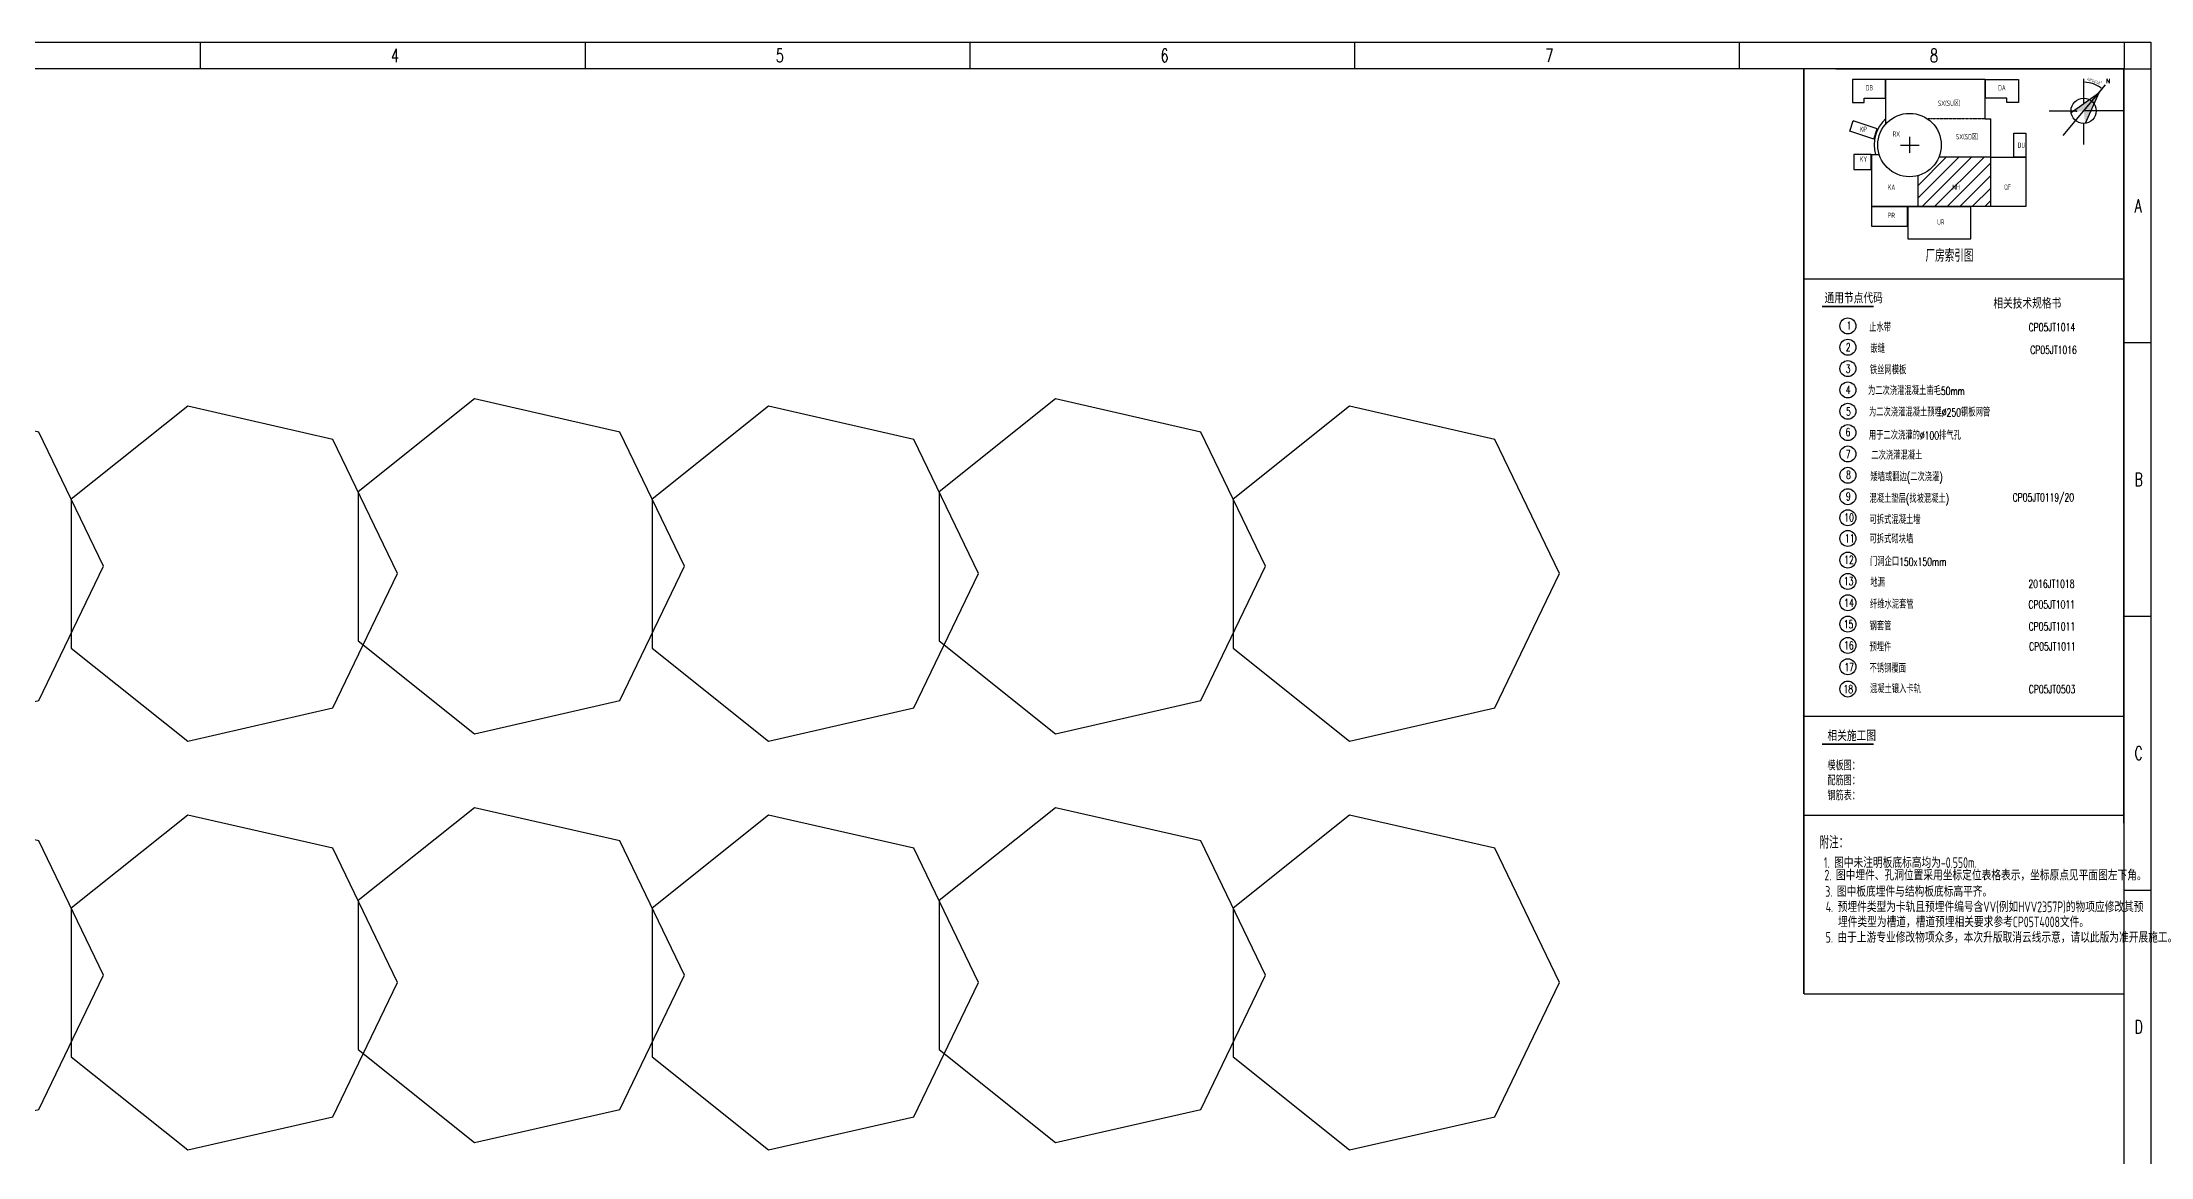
# Model space of a CAD drawing. Extents: x -249712 to 323108, y -93352 to -30277.
# Drawn here: x -191951 to -132660, y -61619 to -30277 of the extents above; entities that cross this region are included whole.
import ezdxf
from ezdxf.enums import TextEntityAlignment as Align

# ---------------------------------------------------------------- set-up
doc = ezdxf.new("R2010")
doc.units = 0
doc.linetypes.add('CENTER', pattern=[50.8, 31.75, -6.35, 6.35, -6.35])
doc.layers.get('0').update_dxf_attribs({"linetype": 'CONTINUOUS'})
for name, color, linetype in [('0S-HOLE', 1, 'CONTINUOUS'), ('B版云线202106', 2, 'CONTINUOUS'), ('C77(文本)', 7, 'CONTINUOUS'), ('DIM', 3, 'CONTINUOUS'), ('NHFVVP_CenterLine', 4, 'CONTINUOUS'), ('TEXT', 4, 'CONTINUOUS'), ('中心线', 2, 'CENTER'), ('缩略图', 4, 'CONTINUOUS')]:
    doc.layers.add(name, color=color, linetype=linetype)
doc.styles.add('ACP1000普通样式', font='tssdeng.shx', dxfattribs={"width": 0.7, "bigfont": 'tssdchn.shx'})
doc.styles.add('HZ', font='TXT.shx', dxfattribs={"width": 0.7, "bigfont": 'hz.shx'})
doc.styles.add('HZbine', font='txt_____.ttf', dxfattribs={"width": 0.7, "bigfont": 'HZTXT'})
doc.styles.add('ROMANT', font='ROMANT.shx', dxfattribs={"width": 0.618, "height": 450, "bigfont": 'ochinese.shx'})
doc.styles.add('S1', font='tssdeng.shx', dxfattribs={"width": 0.7, "bigfont": 'tssdchn.shx'})
doc.styles.add('TSSD_Dimension', font='Tssdeng.shx', dxfattribs={"width": 0.7, "bigfont": 'tssdchn.shx'})
doc.styles.add('TSSD_Label', font='tssdeng.shx', dxfattribs={"width": 0.7, "bigfont": 'hztxt.shx'})

# ---------------------------------------------------------------- blocks, each defined once
blk = doc.blocks.new('_ClosedBlank')
at = {"color": 0}
blk.add_lwpolyline([(0, 0, 0, 0.658, 0), (-2.5, 0, 0.658, 0.658, 0)], format="xyseb", dxfattribs=at)
blk = doc.blocks.new('A$C5E8E3E41')
at = {"layer": 'DIM'}
blk.add_line((160, -2794), (1787, -851), dxfattribs=at)
blk.add_arc((0, -2986), 2685, 52.20852, 87.86565, dxfattribs=at)
at = {"layer": '缩略图'}
for p, q in [((0, 0), (0, -2316)), ((-1925, -5287), (2050, -536)), ((-3235, -2986), (-671, -2986)), ((3695, -2985), (0, -2986)), ((0, -4168), (0, -6137))]:
    blk.add_line(p, q, dxfattribs=at)
blk.add_lwpolyline([(-1172, -3135), (1408, -1304), (135, -4160)], dxfattribs=at)
blk.add_circle((0, -2986), 1181, dxfattribs=at)
blk.add_point((-669, -3033), dxfattribs=at)
blk.add_point((-669, -3033), dxfattribs=at)
for points in [[(0, -2986), (-1172, -3135), (1408, -1304)], [(135, -4160), (1408, -1304), (0, -2986)]]:
    blk.add_solid(points, dxfattribs=at)
at = {"layer": 'DIM', "xscale": 100, "yscale": 100, "zscale": 100}
for p, rotation in [((0, -301), 178.9328260940947), ((1723, -927), 321.1413489768363)]:
    blk.add_blockref('_ClosedBlank', p, dxfattribs=dict(at, rotation=rotation))
at = {"layer": 'DIM', "color": 7, "insert": (1004, -222), "char_height": 300, "attachment_point": 5, "rotation": 340.03709, "style": 'TSSD_Dimension'}
blk.add_mtext('\\A1;40°44\'40"', dxfattribs=at)
at = {"layer": '缩略图', "style": 'ROMANT'}
blk.add_text('N', height=400, dxfattribs=at).set_placement((2099, -395))
blk = doc.blocks.new('A$C3CC76250')
at = {"layer": 'TEXT', "lineweight": 30}
h = blk.add_hatch(dxfattribs=at)
h.set_pattern_fill('ANSI31', color=256, scale=3000, style=0)
h.set_pattern_definition([(45, (-770190, -402651), (-6735.19, 6735.19), [])])
h.paths.add_polyline_path([(1880, 0), (1880, -2491, -0.3755255), (4213, -2205), (7459, -2205), (7459, 0)])
h.paths.add_polyline_path([(4731, -1679), (4731, -1022), (6141, -1022), (6141, -1679)], flags=24)
h = blk.add_hatch(dxfattribs=at)
h.set_pattern_fill('ANSI31', color=5, scale=4000, style=0)
h.set_pattern_definition([(45, (-510316.34, 2095162.27), (-353.55339, 353.55339), [])])
h.paths.add_polyline_path([(7781, -4361), (4861, -4361, -0.2311413), (3690, -5401), (3690, -7140), (7781, -7140)])
h.paths.add_polyline_path([(5553, -6236), (5965, -6236), (5965, -5872), (5553, -5872)], flags=24)
at = {"linetype": 'CENTER', "ltscale": 0.3}
blk.add_line((7459, -2205), (4213, -2205), dxfattribs=at)
at = {"layer": '中心线'}
for p, q in [((3210, -3227), (3210, -4134)), ((2709, -3682), (3757, -3682))]:
    blk.add_line(p, q, dxfattribs=at)
at = {"layer": '缩略图'}
for p, q in [((7459, 0), (1880, 0)), ((1880, -2491), (1880, 0)), ((7459, -2205), (7459, 0)), ((-152, -2905), (39, -2319)), ((1397, -2765), (39, -2319)), ((7459, -2205), (7781, -2205)), ((7781, -7140), (7781, -2205)), ((1202, -3349), (-152, -2905)), ((1202, -3349), (1397, -2765)), ((1068, -4221), (1068, -7140)), ((1068, -4221), (1509, -4221)), ((7781, -4361), (4861, -4361)), ((3690, -7140), (3690, -5401)), ((3690, -7140), (1068, -7140)), ((7781, -7140), (3690, -7140))]:
    blk.add_line(p, q, dxfattribs=at)
for points in [[(0, -1281), (651, -1281), (651, -1050), (1862, -1050), (1862, 0), (0, 0), (0, -1281)], [(9339, -1281), (8688, -1281), (8688, -1050), (7477, -1050), (7477, 0), (9339, 0), (9339, -1281)], [(1068, -7147), (1068, -8239), (3097, -8239), (3097, -7147), (1068, -7147)]]:
    blk.add_lwpolyline(points, dxfattribs=at)
for points in [[(9083, -4354), (9083, -3017), (9748, -3017), (9748, -4354)], [(1057, -4221), (77, -4221), (77, -5061), (1057, -5061)], [(7788, -4361), (9748, -4361), (9748, -7140), (7788, -7140)], [(3105, -8953), (6654, -8953), (6654, -7147), (3105, -7147)]]:
    blk.add_lwpolyline(points, close=True, dxfattribs=at)
blk.add_circle((3210, -3682), 1785, dxfattribs=at)
blk.add_arc((3210, -3682), 1995, 131.81448, 195.67471, dxfattribs=at)
at = {"layer": 'TEXT', "color": 7, "lineweight": 30, "xscale": 0.6000000000000001, "yscale": 0.6000000000000001, "zscale": 0.6000000000000001}
blk.add_blockref('A$C5E8E3E41', (13001, 36), dxfattribs=at)
at = {"color": 0, "linetype": 'ByBlock', "style": 'TSSD_Label', "width": 0.7}
for s, p in [('DB', (748, -610)), ('DA', (8191, -610)), ('KP', (411, -2945)), ('RX', (2258, -3207)), ('DU', (9291, -3840)), ('KY', (411, -4620)), ('KA', (1987, -6198)), ('NH', (5613, -6198)), ('QF', (8525, -6198)), ('PR', (1987, -7785)), ('UR', (4761, -8162))]:
    blk.add_text(s, height=300, dxfattribs=at).set_placement(p)
at = {"linetype": 'ByBlock', "style": 'TSSD_Label', "width": 0.7}
for s, p in [('SX(SU区)', (4801, -1479)), ('SX(SD区)', (5813, -3361))]:
    blk.add_text(s, height=300, dxfattribs=at).set_placement(p)
blk = doc.blocks.new('A$C4f303797')
at = {"layer": 'TEXT', "color": 7, "lineweight": 30, "xscale": 0.5, "yscale": 0.5, "zscale": 0.5}
blk.add_blockref('A$C3CC76250', (76, 4477), dxfattribs=at)
at = {"layer": 'C77(文本)', "color": 0, "style": 'S1', "width": 0.7}
blk.add_text('厂房索引图', height=350, dxfattribs=at).set_placement((2130, -751), align=Align.BOTTOM_LEFT)
blk = doc.blocks.new('A$Cc6a5050b')
at = {"layer": 'NHFVVP_CenterLine', "ltscale": 10}
blk.add_blockref('A$C4f303797', (-7851, -5335), dxfattribs=at)
blk = doc.blocks.new('A$Ce1f04ecb')
at = {"layer": 'B版云线202106', "xscale": 0.5, "yscale": 0.5, "zscale": 0.5}
blk.add_blockref('A$Cc6a5050b', (-286, -226), dxfattribs=at)

msp = doc.modelspace()

# ---------------------------------------------------------------- linework, layer by layer
at = {"color": 4, "flags": 128}
for points in [[(-221835, -30277), (-132660, -30277)], [(-187506, -30277), (-187506, -31027)], [(-176688, -30277), (-176688, -31027)], [(-165870, -30277), (-165870, -31027)], [(-155052, -30277), (-155052, -31027)], [(-144234, -30277), (-144234, -31027)], [(-133410, -30277), (-133410, -31027)], [(-132660, -30277), (-132660, -93352)], [(-133410, -31027), (-132660, -31027)], [(-133410, -38724), (-132660, -38724)], [(-133410, -46421), (-132660, -46421)], [(-133410, -54118), (-132660, -54118)]]:
    msp.add_lwpolyline(points, dxfattribs=at)
for points in [[(-221835, -30277), (-132660, -30277), (-132660, -93352), (-221835, -93352)], [(-190227, -45014), (-192044, -41240), (-196128, -40308), (-199403, -42920), (-199403, -47109), (-196128, -49721), (-192044, -48789)], [(-173891, -45014), (-175708, -41240), (-179792, -40308), (-183067, -42920), (-183067, -47109), (-179792, -49721), (-175708, -48789)], [(-157555, -45014), (-159373, -41240), (-163457, -40308), (-166732, -42920), (-166732, -47109), (-163457, -49721), (-159373, -48789)], [(-181959, -45222), (-183776, -41448), (-187860, -40516), (-191136, -43127), (-191136, -47316), (-187860, -49928), (-183776, -48996)], [(-165623, -45222), (-167441, -41448), (-171525, -40516), (-174800, -43127), (-174800, -47316), (-171525, -49928), (-167441, -48996)], [(-149287, -45222), (-151105, -41448), (-155189, -40516), (-158464, -43127), (-158464, -47316), (-155189, -49928), (-151105, -48996)], [(-190227, -56510), (-192044, -52736), (-196128, -51804), (-199403, -54415), (-199403, -58604), (-196128, -61216), (-192044, -60284)], [(-181959, -56717), (-183776, -52943), (-187860, -52011), (-191136, -54623), (-191136, -58812), (-187860, -61424), (-183776, -60491)], [(-173891, -56510), (-175708, -52736), (-179792, -51804), (-183067, -54415), (-183067, -58604), (-179792, -61216), (-175708, -60284)], [(-165623, -56717), (-167441, -52943), (-171525, -52011), (-174800, -54623), (-174800, -58812), (-171525, -61424), (-167441, -60491)], [(-157555, -56510), (-159373, -52736), (-163457, -51804), (-166732, -54415), (-166732, -58604), (-163457, -61216), (-159373, -60284)], [(-149287, -56717), (-151105, -52943), (-155189, -52011), (-158464, -54623), (-158464, -58812), (-155189, -61424), (-151105, -60491)]]:
    msp.add_lwpolyline(points, close=True)
at = {"color": 4, "const_width": 37.5}
msp.add_lwpolyline([(-219960, -31027), (-133416, -31027), (-133416, -92602), (-219960, -92602)], close=True, dxfattribs=at)
at = {"layer": 'C77(文本)', "color": 4}
for p, q in [((-141516, -31027), (-133416, -31027)), ((-133416, -52239), (-133416, -31027)), ((-133408, -49240), (-142416, -49240)), ((-133408, -52019), (-142416, -52019))]:
    msp.add_line(p, q, dxfattribs=at)
at = {"layer": 'C77(文本)', "const_width": 45}
for points in [[(-141903, -37709), (-140457, -37709)], [(-141903, -50015), (-140457, -50015)]]:
    msp.add_lwpolyline(points, dxfattribs=at)
at = {"layer": 'TEXT'}
for centre in [(-141179, -38257), (-141179, -38857), (-141179, -39457), (-141179, -40057), (-141179, -40657), (-141179, -41257), (-141179, -41857), (-141179, -42457), (-141179, -43057), (-141179, -43650), (-141179, -44232), (-141179, -44841), (-141179, -45441), (-141179, -46041), (-141179, -46641), (-141179, -47241), (-141179, -47840), (-141179, -48465)]:
    msp.add_circle(centre, 225, dxfattribs=at)
at = {"layer": '缩略图'}
msp.add_line((-142416, -36934), (-133416, -36934), dxfattribs=at)
for points, const_width in [([(-142416, -57041), (-142416, -31027)], 40), ([(-142416, -57041), (-133416, -57041)], 36)]:
    msp.add_lwpolyline(points, dxfattribs=dict(at, const_width=const_width))

# ---------------------------------------------------------------- block references
at = {"layer": '0S-HOLE', "xscale": 2, "yscale": 2, "zscale": 2}
msp.add_blockref('A$Ce1f04ecb', (-132702, -30020), dxfattribs=at)

# ---------------------------------------------------------------- texts
at = {"color": 4, "style": 'HZbine', "width": 0.7}
for s, p in [('4', (-182141, -30840)), ('5', (-171323, -30840)), ('6', (-160505, -30840)), ('7', (-149687, -30840)), ('8', (-138869, -30840)), ('A', (-133121, -35064)), ('B', (-133121, -42761)), ('C', (-133121, -50458)), ('D', (-133121, -58155))]:
    msp.add_text(s, height=375, dxfattribs=at).set_placement(p)
at = {"layer": 'C77(文本)', "style": 'S1', "width": 0.7}
for s, height, p in [('通用节点代码', 300, (-141834, -37621)), ('相关施工图', 300, (-141752, -49928)), ('附注：', 350, (-141974, -52953))]:
    msp.add_text(s, height=height, dxfattribs=at).set_placement(p)
at = {"layer": 'C77(文本)', "color": 4, "style": 'S1', "width": 0.7}
for s, p in [('模板图：', (-141752, -50747)), ('配筋图：', (-141752, -51170)), ('钢筋表：', (-141752, -51592))]:
    msp.add_text(s, height=250, dxfattribs=at).set_placement(p)
at = {"layer": 'TEXT', "style": 'HZ', "width": 0.7}
for s, height, p in [('相关技术规格书', 300, (-137088, -37770)), ('1', 225, (-141213, -38360)), ('止水带', 225, (-140579, -38417)), ('CP05JT1014', 225, (-136096, -38407)), ('2', 225, (-141236, -38968)), ('嵌缝', 225, (-140546, -39010)), ('CP05JT1016', 225, (-136050, -39042)), ('3', 225, (-141239, -39573)), ('铁丝网模板', 225, (-140559, -39613)), ('4', 225, (-141237, -40164)), (' 为二次浇灌混凝土凿毛50mm', 225, (-140752, -40197)), ('5', 225, (-141229, -40776)), ('为二次浇灌混凝土预埋%%C250钢板网管', 225, (-140585, -40800)), ('6', 225, (-141244, -41355)), ('用于二次浇灌的%%c100排气孔', 225, (-140587, -41450)), ('7', 225, (-141235, -41976)), ('二次浇灌混凝土', 225, (-140518, -42012)), ('8', 225, (-141229, -42555)), ('矮墙或翻边(二次浇灌)', 225, (-140544, -42619)), ('9', 225, (-141233, -43161)), ('混凝土垫层(找坡混凝土)', 225, (-140569, -43228)), ('CP05JT0119/20', 225, (-136546, -43192)), ('10', 225, (-141278, -43755)), ('可拆式混凝土墙', 225, (-140569, -43823)), ('11', 225, (-141260, -44343)), ('可拆式砌块墙', 225, (-140569, -44365)), ('12', 225, (-141281, -44943)), ('门洞企口150x150mm', 225, (-140557, -45000)), ('13', 225, (-141290, -45544)), ('地漏', 225, (-140544, -45588)), ('2016JT1018', 225, (-136101, -45620)), ('14', 225, (-141281, -46155)), ('纤维水泥套管', 225, (-140557, -46200)), ('CP05JT1011', 225, (-136101, -46202)), ('15', 225, (-141295, -46759)), ('钢套管', 225, (-140569, -46812)), ('CP05JT1011', 225, (-136096, -46818)), ('16', 225, (-141285, -47351)), ('预埋件', 225, (-140569, -47402)), ('CP05JT1011', 225, (-136083, -47380)), ('17', 225, (-141275, -47963)), ('不锈钢覆面', 225, (-140569, -48001)), ('18', 225, (-141302, -48579)), ('混凝土镶入卡轨', 225, (-140557, -48579)), ('CP05JT0503', 225, (-136092, -48584))]:
    msp.add_text(s, height=height, dxfattribs=at).set_placement(p)
at = {"layer": 'TEXT', "color": 1, "style": 'ACP1000普通样式', "width": 0.7}
msp.add_text('1. 图中未注明板底标高均为-0.550m.', height=300, dxfattribs=at).set_placement((-141852, -53496))
for s, p in [('2. 图中埋件、孔洞位置采用坐标定位表格表示，坐标原点见平面图左下角。', (-141836, -53939)), ('3. 图中板底埋件与结构板底标高平齐。', (-141814, -54398)), ('4. 预埋件类型为卡轨且预埋件编号含VV(例如HVV2357P)的物项应修改其预', (-141802, -54830)), ('埋件类型为槽道，槽道预埋相关要求参考CP05T4008文件。', (-141455, -55253)), ('5. 由于上游专业修改物项众多，本次升版取消云线示意，请以此版为准开展施工。', (-141802, -55687))]:
    msp.add_text(s, height=300, dxfattribs=at).set_placement(p, align=Align.BOTTOM_LEFT)

doc.saveas('drawing.dxf')
